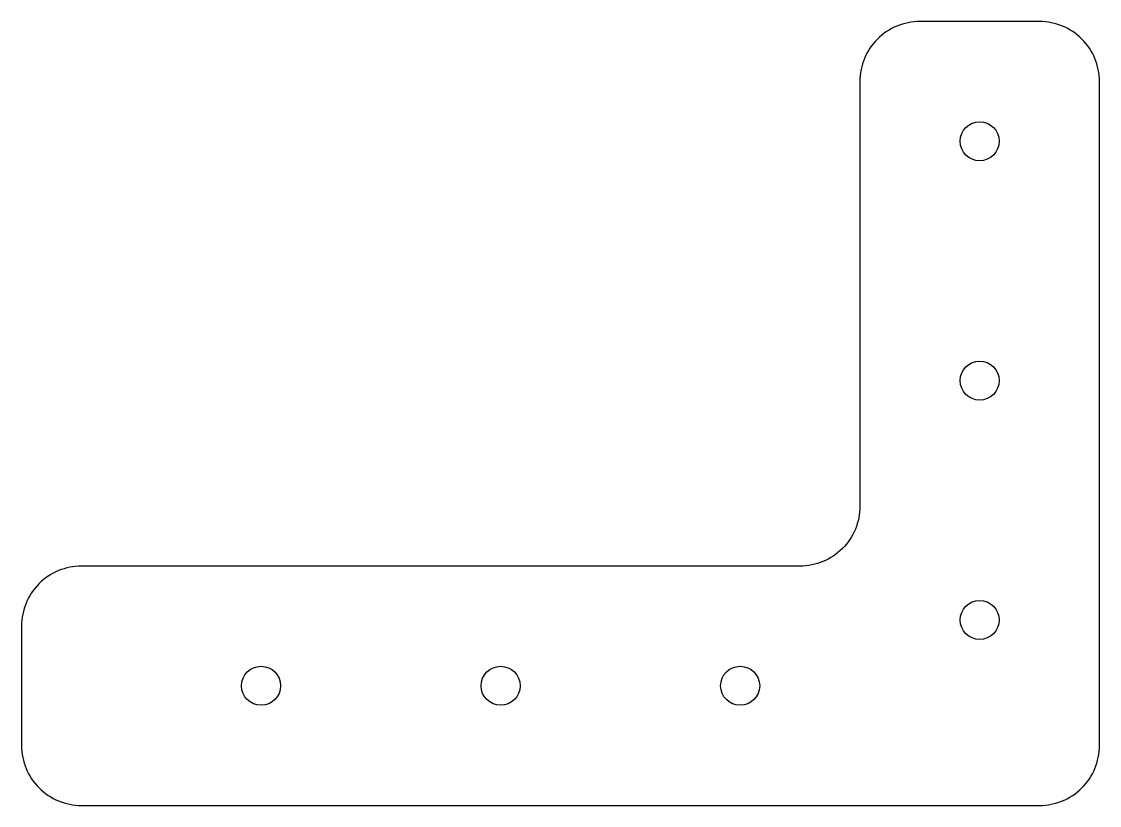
# Model space of a CAD drawing. Header units: inches. Extents: x -3.8 to 0.7, y -1.77 to 1.51.
import ezdxf

# ---------------------------------------------------------------- set-up
doc = ezdxf.new("R2010")
doc.units = ezdxf.units.IN
doc.header["$MEASUREMENT"] = 0

msp = doc.modelspace()

# ---------------------------------------------------------------- linework, layer by layer
msp.add_lwpolyline([(0.4526, -1.7657, 0.414214), (0.7026, -1.5157), (0.7026, 1.2593, 0.414214), (0.4526, 1.5093), (-0.0474, 1.5093, 0.414214), (-0.2974, 1.2593), (-0.2974, -0.5157, -0.414214), (-0.5474, -0.7657), (-3.5474, -0.7657, 0.414214), (-3.7974, -1.0157), (-3.7974, -1.5157, 0.414214), (-3.5474, -1.7657)], format="xyb", close=True)
for centre in [(0.2026, 1.0093), (0.2026, 0.0093), (0.2026, -0.9907), (-2.7974, -1.2657), (-1.7974, -1.2657), (-0.7974, -1.2657)]:
    msp.add_circle(centre, 0.0815)

doc.saveas('drawing.dxf')
